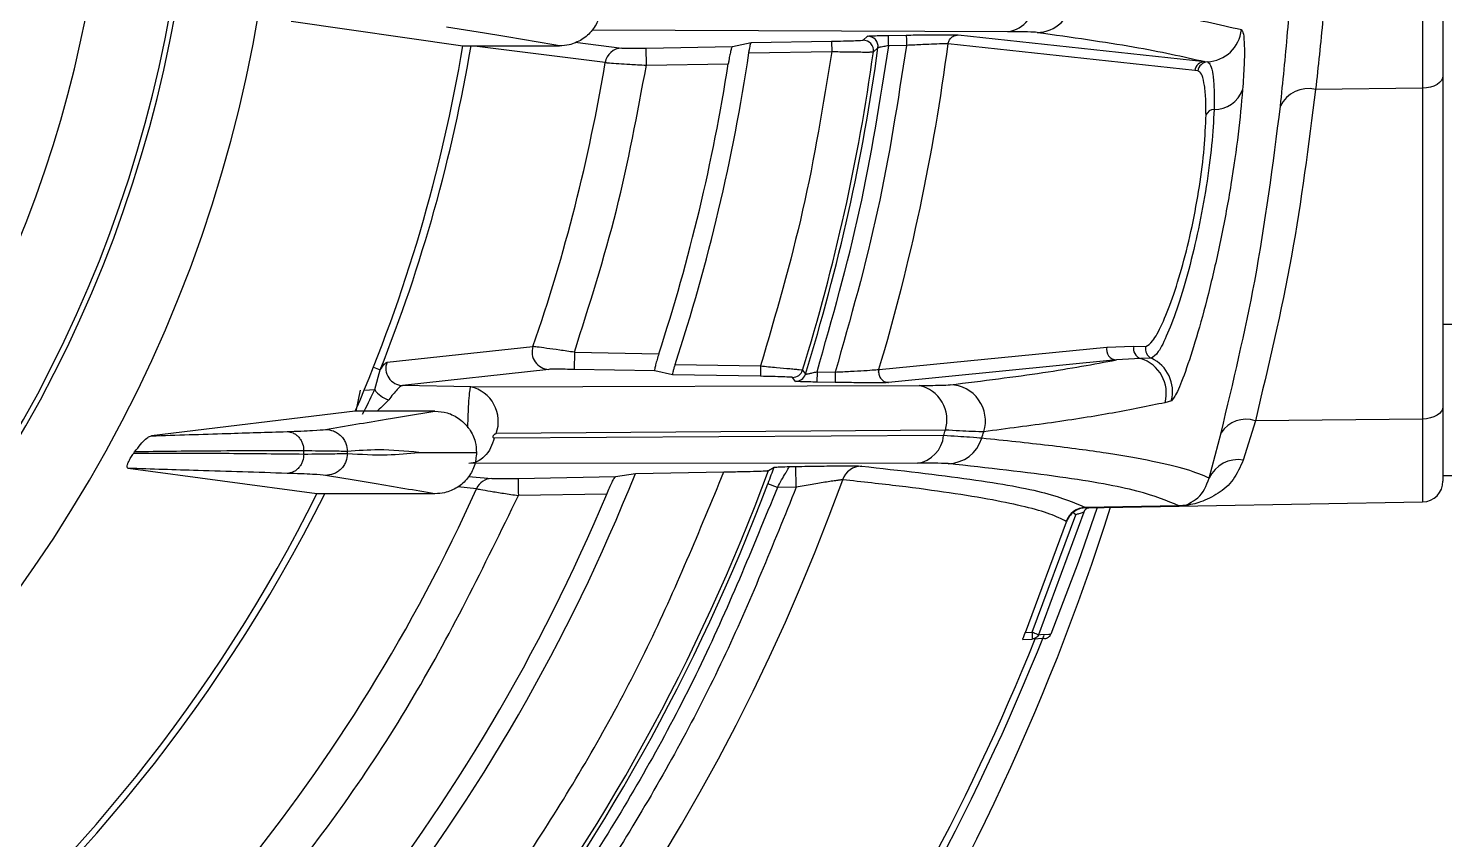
# Model space of a CAD drawing. Extents: x 7 to 135, y 1 to 99.
# Drawn here: x 130.494 to 132.549, y 43.749 to 44.926 of the extents above; entities that cross this region are included whole.
import ezdxf

# ---------------------------------------------------------------- set-up
doc = ezdxf.new("R2010")
doc.units = 0
doc.header["$MEASUREMENT"] = 0
doc.layers.add('OBJECT', color=7, linetype='CONTINUOUS')

msp = doc.modelspace()

# ---------------------------------------------------------------- linework, layer by layer
at = {"layer": 'OBJECT'}
for p, q in [((132.5466, 53.4695), (132.5466, 44.4969)), ((132.5171, 45.7398), (132.5171, 44.8392)), ((130.8755, 44.9365), (131.1246, 44.9007)), ((131.9153, 44.9212), (131.3123, 44.9236)), ((131.2875, 44.9059), (131.3551, 44.8974)), ((131.5156, 44.8997), (131.5429, 44.9054)), ((131.5429, 44.9054), (131.6595, 44.9075)), ((131.7052, 44.909), (131.7117, 44.9148)), ((131.7421, 44.9159), (131.7679, 44.9163)), ((132.1865, 44.8648), (131.8285, 44.9034)), ((131.843, 44.9165), (132.201, 44.8779)), ((131.1246, 44.9007), (131.2649, 44.9007)), ((131.3311, 44.8765), (131.1416, 44.9004)), ((131.3904, 44.8975), (131.5156, 44.8997)), ((131.3908, 44.8725), (131.3904, 44.8975)), ((131.5395, 44.8904), (131.6598, 44.8925)), ((131.7203, 44.892), (131.7268, 44.8978)), ((131.7681, 44.9013), (131.7424, 44.9009)), ((131.3908, 44.8725), (131.5096, 44.8746)), ((132.191, 44.8643), (132.1865, 44.8648)), ((132.201, 44.8779), (132.2049, 44.8774)), ((132.5171, 44.8392), (132.3618, 44.8376)), ((132.5171, 44.8392), (132.5171, 44.3592)), ((132.5466, 44.4969), (132.7346, 44.4969)), ((132.5466, 44.4969), (132.5466, 44.2775)), ((131.0145, 44.4418), (131.2262, 44.4644)), ((131.2863, 44.4561), (131.2859, 44.4311)), ((131.2863, 44.4561), (131.409, 44.454)), ((131.7284, 44.4313), (132.0589, 44.4637)), ((132.0589, 44.4637), (132.0978, 44.465)), ((132.0978, 44.465), (132.1153, 44.4646)), ((130.9949, 44.4345), (131.0047, 44.4306)), ((130.9966, 44.4019), (131.0047, 44.4306)), ((131.2492, 44.4313), (131.0372, 44.4078)), ((131.403, 44.4291), (131.2859, 44.4311)), ((131.4324, 44.4384), (131.5565, 44.4362)), ((131.5565, 44.4362), (131.5562, 44.4212)), ((131.6174, 44.4302), (131.6216, 44.4244)), ((131.7283, 44.4314), (131.7277, 44.4271)), ((131.7278, 44.4271), (131.7284, 44.4313)), ((131.7283, 44.4314), (131.7284, 44.4313)), ((132.073, 44.445), (131.7423, 44.4121)), ((132.1079, 44.447), (132.073, 44.445)), ((132.1235, 44.4473), (132.1079, 44.447)), ((131.4288, 44.4234), (131.403, 44.4291)), ((131.5562, 44.4212), (131.4288, 44.4234)), ((131.607, 44.4138), (131.6029, 44.4196)), ((131.6384, 44.4278), (131.6381, 44.4128)), ((131.6646, 44.4123), (131.6381, 44.4128)), ((131.6384, 44.4278), (131.6649, 44.4273)), ((130.9695, 44.3707), (130.9759, 44.401)), ((130.9814, 44.4012), (130.9966, 44.4019)), ((131.1361, 44.4061), (131.0372, 44.4078)), ((131.1361, 44.4061), (131.7866, 44.4079)), ((130.9685, 44.3707), (130.6726, 44.3348)), ((131.0841, 44.3707), (130.9685, 44.3707)), ((132.1525, 44.3857), (132.1433, 44.3829)), ((132.2744, 44.3567), (132.2569, 44.2995)), ((132.5171, 44.3592), (132.2744, 44.3567)), ((132.5171, 44.3592), (132.5171, 44.239)), ((131.8221, 44.3352), (131.1701, 44.3316)), ((131.8246, 44.3431), (131.1729, 44.3382)), ((132.2076, 44.2734), (132.2248, 44.3394)), ((130.8938, 44.3084), (130.8938, 44.313)), ((130.957, 44.3093), (130.957, 44.3121)), ((131.1444, 44.3106), (131.1444, 44.3108)), ((130.9128, 44.2507), (130.6391, 44.2876)), ((131.7841, 44.2951), (131.1333, 44.2946)), ((131.568, 44.2844), (131.576, 44.2893)), ((131.5986, 44.2903), (131.6078, 44.2904)), ((131.6083, 44.2604), (131.6078, 44.2904)), ((131.1328, 44.276), (131.1665, 44.2729)), ((131.2046, 44.2731), (131.3461, 44.2756)), ((131.3461, 44.2756), (131.3748, 44.2802)), ((131.3748, 44.2802), (131.5032, 44.2824)), ((132.5466, 44.2775), (132.7346, 44.2775)), ((131.0841, 44.2507), (130.9128, 44.2507)), ((131.1443, 44.2581), (131.1171, 44.2607)), ((131.3334, 44.2504), (131.2051, 44.2481)), ((131.5809, 44.2599), (131.5669, 44.2652)), ((131.6083, 44.2604), (131.5809, 44.2599)), ((132.0278, 44.2305), (132.5171, 44.239)), ((132.0279, 44.231), (132.1633, 44.2334)), ((132.1633, 44.2333), (132.0279, 44.2309)), ((132.0279, 44.2309), (132.0279, 44.231)), ((132.0279, 44.2309), (132.0282, 44.2305)), ((131.9408, 44.0496), (132.0004, 44.2102)), ((131.9508, 44.05), (132.0139, 44.2203)), ((132.0254, 44.224), (131.9597, 44.0463)), ((132.0004, 44.2102), (132, 44.2107)), ((132, 44.2107), (132, 44.2107)), ((132.0139, 44.2203), (132.0098, 44.2237)), ((131.937, 44.0395), (131.9508, 44.04)), ((131.9408, 44.0496), (131.9508, 44.05)), ((131.9687, 44.0406), (131.9508, 44.04)), ((131.9597, 44.0463), (131.9625, 44.0464)), ((131.9625, 44.0464), (131.9747, 44.0468)), ((131.9747, 44.0468), (131.9776, 44.0469))]:
    msp.add_line(p, q, dxfattribs=at)
at = {"layer": 'OBJECT', "flags": 128}
for points in [[(131.6595, 44.9075), (131.6595, 44.9071), (131.6595, 44.9062), (131.6596, 44.9048), (131.6596, 44.903), (131.6596, 44.9007), (131.6597, 44.8981), (131.6597, 44.8954), (131.6598, 44.8925)], [(131.7424, 44.9009), (131.7423, 44.9038), (131.7423, 44.9066), (131.7422, 44.9091), (131.7422, 44.9114), (131.7422, 44.9133), (131.7421, 44.9147), (131.7421, 44.9156), (131.7421, 44.9159)], [(131.7679, 44.9163), (131.7679, 44.916), (131.7679, 44.9151), (131.7679, 44.9137), (131.768, 44.9118), (131.768, 44.9096), (131.768, 44.907), (131.7681, 44.9042), (131.7681, 44.9013)], [(132.5466, 44.8572), (132.5461, 44.8537), (132.5444, 44.8504), (132.5417, 44.8473), (132.538, 44.8446), (132.5336, 44.8423), (132.5285, 44.8407), (132.5229, 44.8396), (132.5171, 44.8392)], [(131.6649, 44.4273), (131.6648, 44.4244), (131.6648, 44.4216), (131.6647, 44.4191), (131.6647, 44.4168), (131.6647, 44.4149), (131.6646, 44.4135), (131.6646, 44.4126), (131.6646, 44.4123)], [(132.5466, 44.3772), (132.5461, 44.3737), (132.5444, 44.3704), (132.5417, 44.3673), (132.538, 44.3646), (132.5336, 44.3623), (132.5285, 44.3607), (132.5229, 44.3596), (132.5171, 44.3592)], [(131.2046, 44.2731), (131.2046, 44.2726), (131.2047, 44.2711), (131.2047, 44.2688), (131.2048, 44.2657), (131.2048, 44.2619), (131.2049, 44.2576), (131.205, 44.253), (131.2051, 44.2481)], [(132.0449, 44.2307), (132.0173, 44.1511), (131.9776, 44.0469)]]:
    msp.add_lwpolyline(points, dxfattribs=at)
at = {"layer": 'OBJECT'}
for centre, radius, start, end in [((128.8466, 45.2837), 2.0098, 315.4001, 44.5999), ((128.8466, 45.2837), 1.8907, 318.3698, 41.6302), ((128.8466, 45.2837), 1.8831, 318.6329, 41.3671), ((128.8466, 45.2837), 1.764, 319.599, 40.401), ((131.9079, 44.9677), 0.0471, 279.0526, 2.1605), ((131.9568, 44.9725), 0.0524, 271.3029, 354.3252), ((132.202, 44.9298), 0.0525, 273.1693, 353.8866), ((131.7054, 44.894), 0.015, 352.1489, 90.9752), ((131.712, 44.8998), 0.015, 352.2805, 90.9754), ((128.8466, 45.2895), 3.0068, 343.4169, 352.6223), ((128.8466, 45.2895), 3.0068, 343.4169, 352.6223), ((128.8466, 45.2837), 2.31, 336.7192, 350.4562), ((128.8466, 45.2895), 2.3227, 338.2977, 350.3634), ((131.3557, 44.8725), 0.0249, 91.3024, 170.7644), ((128.8466, 45.2895), 2.7223, 341.7801, 351.5688), ((128.8466, 45.2895), 2.901, 342.7691, 352.124), ((128.8466, 45.2895), 2.9067, 342.6845, 352.2558), ((128.8466, 45.2895), 2.5186, 340.8757, 350.5623), ((128.8466, 45.2895), 2.6951, 341.9404, 351.1444), ((132.2014, 44.8629), 0.0149, 91.3848, 173.0007), ((132.2058, 44.8625), 0.0149, 93.4374, 173.0155), ((132.2153, 44.8518), 0.0433, 268.8437, 339.7683), ((132.3517, 44.793), 0.0457, 77.2302, 153.7643), ((132.215, 44.7951), 0.0134, 92.1851, 155.9316), ((131.2499, 44.4563), 0.025, 161.0723, 268.4988), ((132.0734, 44.46), 0.015, 165.7124, 268.4367), ((132.1124, 44.4614), 0.015, 165.811, 252.6804), ((132.1298, 44.461), 0.015, 165.9488, 245.0892), ((131.0378, 44.4328), 0.025, 158.8789, 268.4727), ((131.6031, 44.4346), 0.015, 269.0143, 342.7547), ((132.0926, 44.3967), 0.0526, 344.7378, 73.0541), ((132.1017, 44.3994), 0.0526, 344.8984, 65.5339), ((131.6073, 44.4288), 0.015, 269.0143, 342.67), ((131.0276, 44.4228), 0.0374, 213.9839, 253.2508), ((131.1241, 44.3556), 0.0519, 340.3626, 76.5936), ((131.7757, 44.3579), 0.0512, 343.094, 77.6074), ((131.8303, 44.3564), 0.0525, 342.7989, 88.5417), ((132.2608, 44.3157), 0.0431, 71.679, 146.7533), ((131.7779, 44.339), 0.0443, 278.0541, 355.0191), ((128.8466, 45.2895), 3.1248, 342.2171, 342.3692), ((131.8275, 44.3467), 0.0523, 271.2397, 342.7674), ((128.8466, 45.2895), 3.1787, 342.4546, 342.636), ((131.7038, 44.2611), 0.0299, 91.2273, 160.5297), ((132.249, 44.2549), 0.0454, 79.9347, 155.855), ((128.8466, 45.2895), 3.0068, 273.8025, 340.2009), ((128.8466, 45.2895), 2.7223, 305.5385, 338.2371), ((128.8466, 45.2895), 2.901, 305.4751, 339.7287), ((131.167, 44.2481), 0.0248, 91.2344, 156.2559), ((132.5166, 44.269), 0.03, 271, 0), ((128.8466, 45.2895), 2.3227, 281.5486, 333.4328), ((128.8466, 45.2837), 2.31, 285.3009, 333.4367), ((128.8466, 45.2895), 2.5186, 305.7276, 335.8244), ((128.8466, 45.2895), 2.6951, 305.7175, 337.3213), ((128.8466, 45.2895), 2.9067, 305.3048, 339.3669), ((128.8466, 45.2495), 3.375, 326.7599, 342.437), ((132.0284, 44.201), 0.03, 91.0246, 161.1089), ((132.0284, 44.2009), 0.03, 91.0057, 161.0106), ((132.0348, 44.2208), 0.00997, 129.9413, 161.4363), ((132.0348, 44.2208), 0.00997, 103.2785, 129.9372), ((132.1666, 44.2333), 0.00333, 179.3431, 180.6569), ((128.8466, 45.2895), 3.36, 324.0898, 338.2742), ((128.8466, 45.2895), 3.35, 324.4956, 338.1027), ((131.8791, 44.045), 0.0719, 356.0126, 3.9874)]:
    msp.add_arc(centre, radius, start, end, dxfattribs=at)
msp.add_ellipse((129.2173, 45.2837), major_axis=(1.7429, 0), ratio=0.977124, start_param=5.674525, end_param=5.675653, dxfattribs=at)
for points, knots in [([(132.3618, 45.7414), (132.3644, 45.7184), (132.3694, 45.6739), (132.3759, 45.602), (132.3822, 45.5148), (132.3872, 45.4104), (132.3891, 45.29), (132.3872, 45.1695), (132.3816, 45.0514), (132.3728, 44.938), (132.3655, 44.871), (132.3618, 44.8376)], [0, 0, 0, 0, 0.08716, 0.168378, 0.249871, 0.377197, 0.499566, 0.621999, 0.749352, 0.874781, 1, 1, 1, 1]), ([(132.5466, 45.7218), (132.5466, 45.6913), (132.5466, 45.6291), (132.5466, 45.5231), (132.5466, 45.4088), (132.5466, 45.2895), (132.5466, 45.1702), (132.5466, 45.0559), (132.5466, 44.9499), (132.5466, 44.8877), (132.5466, 44.8572)], [0, 0, 0, 0, 0.1193153, 0.2433734, 0.3708078, 0.5, 0.6291923, 0.7566267, 0.8806848, 1, 1, 1, 1]), ([(132.3108, 44.8132), (132.3144, 44.8484), (132.3216, 44.9187), (132.33, 45.0371), (132.3358, 45.1615), (132.3366, 45.2468), (132.3369, 45.2895)], [0, 0, 0, 0, 0.250229, 0.500882, 0.749824, 1, 1, 1, 1]), ([(132.009, 44.9674), (132.0586, 44.9604), (132.1587, 44.9464), (132.2222, 44.9317), (132.2542, 44.9243)], [0, 0, 0, 0, 0.49662, 1, 1, 1, 1]), ([(131.3252, 44.9606), (131.3245, 44.9539), (131.3232, 44.9405), (131.313, 44.9226), (131.2978, 44.9091), (131.2808, 44.9018), (131.2695, 44.901), (131.2649, 44.9007)], [0, 0, 0, 0, 0.212706, 0.425419, 0.638708, 0.85337, 1, 1, 1, 1]), ([(131.2649, 44.9007), (131.2348, 44.9058), (131.181, 44.9149), (131.1253, 44.924), (131.1009, 44.928)], [0, 0, 0, 0, 0.56001, 1, 1, 1, 1]), ([(132.2542, 44.9243), (132.2553, 44.9229), (132.2573, 44.9201), (132.2586, 44.9019), (132.2585, 44.8749), (132.2568, 44.8495), (132.2559, 44.8368)], [0, 0, 0, 0, 0.250785, 0.500022, 0.750017, 1, 1, 1, 1]), ([(131.5395, 44.8904), (131.5397, 44.8921), (131.5403, 44.8955), (131.5412, 44.9001), (131.542, 44.9035), (131.5426, 44.9052), (131.5429, 44.9054), (131.5429, 44.9054)], [0, 0, 0, 0, 0.220979, 0.441916, 0.663513, 0.883733, 1, 1, 1, 1]), ([(131.6595, 44.9075), (131.6654, 44.9076), (131.6771, 44.9078), (131.6921, 44.9082), (131.7027, 44.9087), (131.7043, 44.9089), (131.7052, 44.909)], [0, 0, 0, 0, 0.250077, 0.499955, 0.749388, 1, 1, 1, 1]), ([(131.7117, 44.9148), (131.7122, 44.9149), (131.7133, 44.9151), (131.7204, 44.9154), (131.7304, 44.9157), (131.7382, 44.9158), (131.7421, 44.9159)], [0, 0, 0, 0, 0.249982, 0.499802, 0.74916, 1, 1, 1, 1]), ([(131.7679, 44.9163), (131.777, 44.9165), (131.7953, 44.9168), (131.819, 44.9169), (131.8369, 44.9169), (131.841, 44.9166), (131.843, 44.9165)], [0, 0, 0, 0, 0.250111, 0.500126, 0.75008, 1, 1, 1, 1]), ([(131.8285, 44.9034), (131.8269, 44.9035), (131.8236, 44.9036), (131.8098, 44.9033), (131.7909, 44.9025), (131.7762, 44.9017), (131.7681, 44.9013)], [0, 0, 0, 0, 0.244676, 0.500062, 0.724507, 1, 1, 1, 1]), ([(131.8285, 44.9034), (131.8289, 44.9051), (131.8297, 44.9086), (131.8331, 44.9129), (131.8378, 44.9159), (131.8413, 44.9163), (131.843, 44.9165)], [0, 0, 0, 0, 0.241913, 0.499999, 0.758086, 1, 1, 1, 1]), ([(131.958, 44.9202), (131.9545, 44.9204), (131.9475, 44.9209), (131.926, 44.9211), (131.9153, 44.9212)], [0, 0, 0, 0, 0.498433, 1, 1, 1, 1]), ([(131.958, 44.9202), (132.0074, 44.9133), (132.1062, 44.8995), (132.1694, 44.8851), (132.201, 44.8779)], [0, 0, 0, 0, 0.500069, 1, 1, 1, 1]), ([(131.3551, 44.8974), (131.3561, 44.8974), (131.3581, 44.8973), (131.3665, 44.8972), (131.3776, 44.8973), (131.3861, 44.8975), (131.3904, 44.8975)], [0, 0, 0, 0, 0.249944, 0.499855, 0.749377, 1, 1, 1, 1]), ([(131.5156, 44.8997), (131.5153, 44.8994), (131.5147, 44.8987), (131.5134, 44.8942), (131.5119, 44.8878), (131.5106, 44.8808), (131.5099, 44.8763), (131.5096, 44.8746)], [0, 0, 0, 0, 0.215818, 0.431529, 0.649866, 0.870927, 1, 1, 1, 1]), ([(131.6598, 44.8925), (131.6473, 44.8154), (131.6223, 44.6611), (131.5784, 44.5112), (131.5565, 44.4362)], [0, 0, 0, 0, 0.5, 1, 1, 1, 1]), ([(131.6384, 44.4278), (131.6606, 44.5055), (131.7051, 44.6611), (131.73, 44.821), (131.7424, 44.9009)], [0, 0, 0, 0, 0.5, 1, 1, 1, 1]), ([(131.6598, 44.8925), (131.6676, 44.8923), (131.6831, 44.892), (131.7, 44.8918), (131.7102, 44.8917), (131.7179, 44.8918), (131.7193, 44.8919), (131.7203, 44.892)], [0, 0, 0, 0, 0.249679, 0.499167, 0.631328, 0.759004, 1, 1, 1, 1]), ([(131.7681, 44.9013), (131.7558, 44.8213), (131.7312, 44.6611), (131.687, 44.5052), (131.6649, 44.4273)], [0, 0, 0, 0, 0.5, 1, 1, 1, 1]), ([(131.7424, 44.9009), (131.741, 44.9007), (131.7385, 44.9003), (131.7348, 44.8996), (131.7318, 44.899), (131.7295, 44.8986), (131.7275, 44.8981), (131.7271, 44.8979), (131.7268, 44.8978)], [0, 0, 0, 0, 0.17369, 0.315126, 0.500598, 0.634816, 0.762778, 1, 1, 1, 1]), ([(131.2863, 44.4561), (131.3081, 44.5244), (131.3516, 44.6611), (131.3777, 44.802), (131.3908, 44.8725)], [0, 0, 0, 0, 0.5, 1, 1, 1, 1]), ([(131.3311, 44.8765), (131.3327, 44.8764), (131.3359, 44.876), (131.3494, 44.8751), (131.3644, 44.8741), (131.3782, 44.8733), (131.3865, 44.8728), (131.3908, 44.8725)], [0, 0, 0, 0, 0.242735, 0.499206, 0.715651, 0.849424, 1, 1, 1, 1]), ([(132.2028, 44.8006), (132.2027, 44.81), (132.2026, 44.8287), (132.2001, 44.8483), (132.1963, 44.8615), (132.1928, 44.8634), (132.191, 44.8643)], [0, 0, 0, 0, 0.249435, 0.499655, 0.748628, 1, 1, 1, 1]), ([(132.2049, 44.8774), (132.2066, 44.8764), (132.2098, 44.8743), (132.213, 44.86), (132.2149, 44.8388), (132.2146, 44.8186), (132.2145, 44.8085)], [0, 0, 0, 0, 0.2516518, 0.5007665, 0.7509306, 1, 1, 1, 1]), ([(132.2559, 44.8368), (132.2541, 44.8162), (132.2503, 44.7749), (132.2395, 44.6997), (132.2253, 44.6227), (132.2085, 44.5486), (132.1909, 44.4829), (132.1743, 44.431), (132.1602, 44.3947), (132.1551, 44.3887), (132.1525, 44.3857)], [0, 0, 0, 0, 0.124844, 0.24983, 0.374893, 0.499993, 0.625063, 0.749967, 0.874601, 1, 1, 1, 1]), ([(132.3618, 44.8376), (132.3516, 44.7568), (132.3312, 44.5955), (132.2933, 44.4361), (132.2744, 44.3567)], [0, 0, 0, 0, 0.501211, 1, 1, 1, 1]), ([(132.1153, 44.4646), (132.1185, 44.4663), (132.1249, 44.4695), (132.1389, 44.4951), (132.1541, 44.5331), (132.1693, 44.582), (132.183, 44.638), (132.1938, 44.6966), (132.201, 44.7539), (132.2022, 44.785), (132.2028, 44.8006)], [0, 0, 0, 0, 0.124906, 0.249953, 0.375023, 0.500104, 0.625117, 0.749959, 0.874676, 1, 1, 1, 1]), ([(132.2145, 44.8085), (132.2136, 44.7918), (132.2118, 44.7584), (132.2038, 44.6971), (132.1923, 44.6347), (132.178, 44.575), (132.1623, 44.5225), (132.1468, 44.4814), (132.1328, 44.4532), (132.1266, 44.4493), (132.1235, 44.4473)], [0, 0, 0, 0, 0.125666, 0.250364, 0.374871, 0.499374, 0.623987, 0.748872, 0.87422, 1, 1, 1, 1]), ([(132.2248, 44.3394), (132.2422, 44.4126), (132.2797, 44.5696), (132.3, 44.7284), (132.3108, 44.8132)], [0, 0, 0, 0, 0.466269, 1, 1, 1, 1]), ([(131.2863, 44.4561), (131.2791, 44.4572), (131.2646, 44.4593), (131.2454, 44.4619), (131.2311, 44.4639), (131.2278, 44.4642), (131.2262, 44.4644)], [0, 0, 0, 0, 0.250031, 0.49996, 0.760477, 1, 1, 1, 1]), ([(131.409, 44.454), (131.4081, 44.4512), (131.4063, 44.4455), (131.4041, 44.4378), (131.4029, 44.4322), (131.4026, 44.4295), (131.4029, 44.4292), (131.403, 44.4291)], [0, 0, 0, 0, 0.226997, 0.454289, 0.67365, 0.882634, 1, 1, 1, 1]), ([(131.0047, 44.4306), (131.0068, 44.4338), (131.0109, 44.4401), (131.0133, 44.4413), (131.0145, 44.4418)], [0, 0, 0, 0, 0.500683, 1, 1, 1, 1]), ([(131.2859, 44.4311), (131.2816, 44.4312), (131.2728, 44.4314), (131.2614, 44.4314), (131.2524, 44.4314), (131.2503, 44.4313), (131.2492, 44.4313)], [0, 0, 0, 0, 0.250216, 0.500123, 0.749995, 1, 1, 1, 1]), ([(131.4324, 44.4384), (131.4318, 44.4366), (131.4307, 44.4332), (131.4295, 44.4287), (131.4287, 44.4253), (131.4285, 44.4237), (131.4287, 44.4235), (131.4288, 44.4234)], [0, 0, 0, 0, 0.227054, 0.454411, 0.673658, 0.882513, 1, 1, 1, 1]), ([(131.5565, 44.4362), (131.5643, 44.4355), (131.58, 44.4341), (131.597, 44.4325), (131.6072, 44.4315), (131.615, 44.4306), (131.6165, 44.4303), (131.6174, 44.4302)], [0, 0, 0, 0, 0.250292, 0.499691, 0.629693, 0.756482, 1, 1, 1, 1]), ([(131.6649, 44.4273), (131.6724, 44.4277), (131.6874, 44.4284), (131.7076, 44.4296), (131.7229, 44.4306), (131.7266, 44.4311), (131.7283, 44.4314)], [0, 0, 0, 0, 0.250636, 0.500302, 0.760651, 1, 1, 1, 1]), ([(131.8316, 44.4089), (131.8788, 44.4147), (131.9734, 44.4265), (132.0397, 44.4388), (132.073, 44.445)], [0, 0, 0, 0, 0.4987517, 1, 1, 1, 1]), ([(131.6029, 44.4196), (131.6026, 44.4197), (131.6022, 44.4198), (131.5983, 44.42), (131.5895, 44.4204), (131.574, 44.4208), (131.5622, 44.4211), (131.5562, 44.4212)], [0, 0, 0, 0, 0.1253407, 0.2508376, 0.5001991, 0.7496316, 1, 1, 1, 1]), ([(131.6381, 44.4128), (131.6342, 44.4129), (131.6262, 44.413), (131.6159, 44.4133), (131.6101, 44.4135), (131.6075, 44.4137), (131.6072, 44.4138), (131.607, 44.4138)], [0, 0, 0, 0, 0.249852, 0.499444, 0.748664, 0.874856, 1, 1, 1, 1]), ([(131.6216, 44.4244), (131.6217, 44.4244), (131.6218, 44.4243), (131.6229, 44.4245), (131.6246, 44.4248), (131.6274, 44.4253), (131.6319, 44.4264), (131.636, 44.4273), (131.6384, 44.4278)], [0, 0, 0, 0, 0.1169471, 0.2384816, 0.3660413, 0.5008816, 0.7108098, 1, 1, 1, 1]), ([(131.7423, 44.4121), (131.7401, 44.412), (131.7357, 44.4118), (131.7169, 44.4117), (131.6925, 44.4119), (131.6739, 44.4122), (131.6646, 44.4123)], [0, 0, 0, 0, 0.24967, 0.499418, 0.749229, 1, 1, 1, 1]), ([(131.7278, 44.4271), (131.728, 44.4252), (131.7283, 44.4222), (131.7303, 44.4186), (131.7328, 44.4156), (131.7369, 44.4128), (131.7406, 44.4123), (131.7423, 44.4121)], [0, 0, 0, 0, 0.251185, 0.3833, 0.515924, 0.770772, 1, 1, 1, 1]), ([(130.979, 44.3661), (130.9849, 44.3776), (130.9914, 44.3901), (130.9962, 44.4009), (130.9966, 44.4019)], [0, 0, 0, 0, 0.913811, 1, 1, 1, 1]), ([(131.0372, 44.4078), (131.0362, 44.4075), (131.0341, 44.4068), (131.0277, 44.4009), (131.0212, 44.3925), (131.0169, 44.387)], [0, 0, 0, 0, 0.241709, 0.501167, 1, 1, 1, 1]), ([(131.1319, 44.3466), (131.1319, 44.3479), (131.132, 44.3563), (131.1326, 44.3723), (131.1337, 44.3904), (131.135, 44.4033), (131.1357, 44.4052), (131.1361, 44.4061)], [0, 0, 0, 0, 0.043721, 0.286478, 0.522153, 0.761148, 1, 1, 1, 1]), ([(131.7866, 44.4079), (131.7978, 44.408), (131.8201, 44.4081), (131.8278, 44.4086), (131.8316, 44.4089)], [0, 0, 0, 0, 0.4986045, 1, 1, 1, 1]), ([(130.9253, 44.3441), (130.9545, 44.3491), (131.0068, 44.3579), (131.0604, 44.3668), (131.0841, 44.3707)], [0, 0, 0, 0, 0.560008, 1, 1, 1, 1]), ([(131.0169, 44.387), (131.0119, 44.3818), (131.0067, 44.3765), (131.0006, 44.3709), (131.0004, 44.3707)], [0, 0, 0, 0, 0.9598881, 1, 1, 1, 1]), ([(131.0841, 44.3707), (131.09, 44.3702), (131.1027, 44.3691), (131.1205, 44.3599), (131.1348, 44.3452), (131.1431, 44.3279), (131.144, 44.316), (131.1444, 44.3108)], [0, 0, 0, 0, 0.187598, 0.404758, 0.62077, 0.835172, 1, 1, 1, 1]), ([(132.1433, 44.3829), (132.119, 44.3779), (132.0717, 44.3681), (131.9832, 44.3541), (131.9141, 44.3452), (131.8805, 44.3408)], [0, 0, 0, 0, 0.351668, 0.685, 1, 1, 1, 1]), ([(132.5466, 44.3772), (132.5466, 44.3615), (132.5466, 44.3297), (132.5466, 44.2956), (132.5466, 44.2731), (132.5466, 44.2703), (132.5466, 44.269)], [0, 0, 0, 0, 0.246611, 0.5, 0.753391, 1, 1, 1, 1]), ([(130.6483, 44.3115), (130.6513, 44.3153), (130.6606, 44.3274), (130.668, 44.3334), (130.6717, 44.3346), (130.6726, 44.3348)], [0, 0, 0, 0, 0.2595991, 0.8195303, 1, 1, 1, 1]), ([(130.6726, 44.3348), (130.7091, 44.336), (130.7743, 44.338), (130.8404, 44.3401), (130.8695, 44.341)], [0, 0, 0, 0, 0.560018, 1, 1, 1, 1]), ([(130.8695, 44.341), (130.8833, 44.3415), (130.9109, 44.3425), (130.9205, 44.3436), (130.9253, 44.3441)], [0, 0, 0, 0, 0.501102, 1, 1, 1, 1]), ([(130.8695, 44.341), (130.8726, 44.3406), (130.8772, 44.34), (130.8828, 44.3365), (130.8867, 44.3328), (130.8898, 44.3284), (130.8929, 44.3219), (130.8934, 44.3165), (130.8938, 44.313)], [0, 0, 0, 0, 0.239577, 0.368438, 0.5, 0.631563, 0.760423, 1, 1, 1, 1]), ([(130.9253, 44.3441), (130.9293, 44.3437), (130.9354, 44.343), (130.9428, 44.339), (130.9479, 44.3349), (130.952, 44.3298), (130.9559, 44.3223), (130.9566, 44.3161), (130.957, 44.3121)], [0, 0, 0, 0, 0.239487, 0.36838, 0.5, 0.63162, 0.760514, 1, 1, 1, 1]), ([(131.1701, 44.3316), (131.1685, 44.3266), (131.1654, 44.3165), (131.1565, 44.3046), (131.1455, 44.2964), (131.1373, 44.2952), (131.1333, 44.2946)], [0, 0, 0, 0, 0.243821, 0.5, 0.756179, 1, 1, 1, 1]), ([(131.1701, 44.3316), (131.1697, 44.3316), (131.1692, 44.3317), (131.1688, 44.3322), (131.1685, 44.3327), (131.1684, 44.3332), (131.1684, 44.3339), (131.1686, 44.3347), (131.1691, 44.3356), (131.1698, 44.3366), (131.1708, 44.3375), (131.1719, 44.338), (131.1726, 44.3381), (131.1729, 44.3382)], [0, 0, 0, 0, 0.133106, 0.191583, 0.248258, 0.311446, 0.370773, 0.432306, 0.501537, 0.62074, 0.752075, 0.875584, 1, 1, 1, 1]), ([(131.8775, 44.3312), (131.873, 44.3317), (131.8638, 44.3326), (131.8361, 44.3343), (131.8221, 44.3352)], [0, 0, 0, 0, 0.4931978, 1, 1, 1, 1]), ([(131.8805, 44.3408), (131.8759, 44.3408), (131.8665, 44.3408), (131.8387, 44.3423), (131.8246, 44.3431)], [0, 0, 0, 0, 0.49095, 1, 1, 1, 1]), ([(132.2076, 44.2734), (132.1978, 44.2776), (132.1782, 44.2859), (132.1275, 44.2979), (132.0609, 44.3096), (131.9789, 44.3207), (131.9108, 44.3278), (131.8775, 44.3312)], [0, 0, 0, 0, 0.202277, 0.401502, 0.603952, 0.805948, 1, 1, 1, 1]), ([(130.6391, 44.2876), (130.6383, 44.2879), (130.6371, 44.2884), (130.6376, 44.292), (130.6385, 44.2949), (130.6395, 44.2972), (130.6408, 44.2997), (130.6422, 44.3023), (130.6445, 44.3061), (130.6461, 44.3084), (130.6472, 44.3099)], [0, 0, 0, 0, 0.401431, 0.57019, 0.633488, 0.697361, 0.744464, 0.791505, 0.861691, 1, 1, 1, 1]), ([(130.6472, 44.3099), (130.6932, 44.3099), (130.7754, 44.3097), (130.8576, 44.3088), (130.8938, 44.3084)], [0, 0, 0, 0, 0.560009, 1, 1, 1, 1]), ([(130.8938, 44.313), (130.848, 44.313), (130.7661, 44.313), (130.6843, 44.312), (130.6483, 44.3115)], [0, 0, 0, 0, 0.560012, 1, 1, 1, 1]), ([(130.8938, 44.3084), (130.8934, 44.3049), (130.8929, 44.2995), (130.8898, 44.293), (130.8867, 44.2885), (130.8828, 44.2849), (130.8772, 44.2814), (130.8726, 44.2808), (130.8695, 44.2804)], [0, 0, 0, 0, 0.239577, 0.368437, 0.5, 0.631562, 0.760423, 1, 1, 1, 1]), ([(130.957, 44.3121), (130.9512, 44.3122), (130.9397, 44.3125), (130.9091, 44.3128), (130.8938, 44.313)], [0, 0, 0, 0, 0.499962, 1, 1, 1, 1]), ([(130.8938, 44.3084), (130.9091, 44.3085), (130.9397, 44.3089), (130.9512, 44.3091), (130.957, 44.3093)], [0, 0, 0, 0, 0.500038, 1, 1, 1, 1]), ([(130.957, 44.3093), (130.9566, 44.3052), (130.9559, 44.2991), (130.952, 44.2916), (130.9479, 44.2865), (130.9428, 44.2824), (130.9354, 44.2784), (130.9293, 44.2777), (130.9253, 44.2773)], [0, 0, 0, 0, 0.2394861, 0.3683795, 0.5, 0.6316204, 0.7605134, 1, 1, 1, 1]), ([(131.0605, 44.3107), (131.0412, 44.3126), (131.0067, 44.3159), (130.9722, 44.3133), (130.957, 44.3121)], [0, 0, 0, 0, 0.560063, 1, 1, 1, 1]), ([(130.957, 44.3093), (130.9763, 44.3081), (131.0108, 44.3059), (131.0453, 44.3092), (131.0605, 44.3107)], [0, 0, 0, 0, 0.559938, 1, 1, 1, 1]), ([(131.0605, 44.3107), (131.0606, 44.3107), (131.0752, 44.3107), (131.1001, 44.3107), (131.1277, 44.3107), (131.1408, 44.3107), (131.1435, 44.3107), (131.1435, 44.3107)], [0, 0, 0, 0, 0.002912, 0.527889, 0.903606, 0.997536, 1, 1, 1, 1]), ([(131.1444, 44.3106), (131.1437, 44.3039), (131.1424, 44.2905), (131.1321, 44.2726), (131.117, 44.2591), (131.1, 44.2518), (131.0887, 44.251), (131.0841, 44.2507)], [0, 0, 0, 0, 0.2127065, 0.4254193, 0.6387089, 0.8533709, 1, 1, 1, 1]), ([(131.1444, 44.3108), (131.1442, 44.3108), (131.1439, 44.3107), (131.1436, 44.3107), (131.1435, 44.3107)], [0, 0, 0, 0, 0.5599985, 1, 1, 1, 1]), ([(131.1435, 44.3107), (131.1437, 44.3107), (131.144, 44.3106), (131.1442, 44.3106), (131.1444, 44.3106)], [0, 0, 0, 0, 0.560002, 1, 1, 1, 1]), ([(130.8695, 44.2804), (130.8264, 44.2817), (130.7494, 44.2841), (130.6728, 44.2865), (130.6391, 44.2876)], [0, 0, 0, 0, 0.559994, 1, 1, 1, 1]), ([(131.576, 44.2893), (131.5745, 44.2855), (131.5717, 44.2779), (131.5685, 44.2695), (131.5669, 44.2652)], [0, 0, 0, 0, 0.499885, 1, 1, 1, 1]), ([(131.576, 44.2893), (131.5762, 44.2894), (131.577, 44.2895), (131.5856, 44.2898), (131.5939, 44.2901), (131.5986, 44.2903)], [0, 0, 0, 0, 0.118323, 0.498393, 1, 1, 1, 1]), ([(131.5809, 44.2599), (131.583, 44.2636), (131.5872, 44.2709), (131.592, 44.2793), (131.5952, 44.2848), (131.597, 44.2879), (131.5982, 44.2898), (131.5985, 44.2901), (131.5986, 44.2903)], [0, 0, 0, 0, 0.250063, 0.499104, 0.634957, 0.762997, 0.884268, 1, 1, 1, 1]), ([(131.6078, 44.2904), (131.6191, 44.2906), (131.6418, 44.291), (131.6718, 44.2912), (131.6951, 44.2913), (131.7005, 44.291), (131.7032, 44.2909)], [0, 0, 0, 0, 0.250172, 0.5000671, 0.7499124, 1, 1, 1, 1]), ([(131.7032, 44.2909), (131.7588, 44.2846), (131.8703, 44.2721), (131.9784, 44.2521), (132.0114, 44.238), (132.0279, 44.231)], [0, 0, 0, 0, 0.33303, 0.66664, 1, 1, 1, 1]), ([(131.8287, 44.2945), (131.825, 44.2947), (131.8176, 44.2951), (131.7953, 44.2951), (131.7841, 44.2951)], [0, 0, 0, 0, 0.498503, 1, 1, 1, 1]), ([(132.1633, 44.2334), (132.1463, 44.2405), (132.1123, 44.2549), (132.0007, 44.2752), (131.886, 44.2881), (131.8287, 44.2945)], [0, 0, 0, 0, 0.3333359, 0.6668858, 1, 1, 1, 1]), ([(132.2569, 44.2995), (132.2525, 44.2896), (132.2436, 44.2697), (132.2211, 44.2504), (132.1955, 44.2383), (132.18, 44.2343), (132.1668, 44.2334), (132.1647, 44.2333), (132.1637, 44.2333), (132.1633, 44.2333)], [0, 0, 0, 0, 0.249936, 0.500626, 0.749428, 0.968478, 0.986306, 0.993525, 1, 1, 1, 1]), ([(130.4967, 42.9767), (130.5704, 43.0325), (130.7182, 43.1444), (130.9184, 43.3393), (131.1005, 43.5521), (131.2599, 43.7823), (131.3974, 44.0255), (131.468, 44.1969), (131.5032, 44.2824)], [0, 0, 0, 0, 0.165735, 0.332466, 0.5, 0.667545, 0.834271, 1, 1, 1, 1]), ([(130.9253, 44.2773), (130.9205, 44.2778), (130.9109, 44.2789), (130.8833, 44.2799), (130.8695, 44.2804)], [0, 0, 0, 0, 0.498898, 1, 1, 1, 1]), ([(131.0841, 44.2507), (131.0549, 44.2556), (131.0029, 44.2645), (130.949, 44.2734), (130.9253, 44.2773)], [0, 0, 0, 0, 0.560011, 1, 1, 1, 1]), ([(131.1665, 44.2729), (131.1669, 44.2729), (131.1678, 44.2728), (131.1717, 44.2728), (131.1792, 44.2728), (131.1913, 44.2729), (131.2002, 44.273), (131.2046, 44.2731)], [0, 0, 0, 0, 0.1247107, 0.2505826, 0.5000228, 0.7491271, 1, 1, 1, 1]), ([(131.3334, 44.2504), (131.3347, 44.2534), (131.3373, 44.2596), (131.3411, 44.2677), (131.3441, 44.2733), (131.3456, 44.2754), (131.346, 44.2756), (131.3461, 44.2756)], [0, 0, 0, 0, 0.243971, 0.488094, 0.725806, 0.94538, 1, 1, 1, 1]), ([(131.5032, 44.2824), (131.5109, 44.2826), (131.5263, 44.2829), (131.5467, 44.2834), (131.5612, 44.2839), (131.5672, 44.2842), (131.5678, 44.2844), (131.568, 44.2844)], [0, 0, 0, 0, 0.238726, 0.477734, 0.707734, 0.921559, 1, 1, 1, 1]), ([(131.6757, 44.271), (131.675, 44.271), (131.6736, 44.2709), (131.6686, 44.2702), (131.6614, 44.2692), (131.6495, 44.2674), (131.6315, 44.2645), (131.616, 44.2618), (131.6083, 44.2604)], [0, 0, 0, 0, 0.116905, 0.238656, 0.366334, 0.50085, 0.750249, 1, 1, 1, 1]), ([(132, 44.2107), (131.9929, 44.2143), (131.9789, 44.2214), (131.9423, 44.2317), (131.8942, 44.2419), (131.8331, 44.252), (131.761, 44.2617), (131.7038, 44.268), (131.6757, 44.271)], [0, 0, 0, 0, 0.168843, 0.335534, 0.500076, 0.67255, 0.839189, 1, 1, 1, 1]), ([(132.1633, 44.2334), (132.1634, 44.2334), (132.1635, 44.2334), (132.1638, 44.2334), (132.1644, 44.2334), (132.1746, 44.2341), (132.1774, 44.2367), (132.1965, 44.2461), (132.2032, 44.2626), (132.2076, 44.2734)], [0, 0, 0, 0, 0.001143, 0.002301, 0.004792, 0.010682, 0.246791, 0.502026, 1, 1, 1, 1]), ([(131.6083, 44.2604), (131.5745, 44.1766), (131.5063, 44.0075), (131.3739, 43.7654), (131.2182, 43.5321), (131.038, 43.3119), (130.8353, 43.108), (130.6127, 42.9242), (130.3733, 42.7631), (130.1203, 42.6266), (129.8579, 42.5164), (129.59, 42.4334), (129.3203, 42.3752), (129.1388, 42.3579), (129.0488, 42.3493)], [0, 0, 0, 0, 0.080321, 0.16194, 0.244772, 0.329378, 0.414487, 0.5, 0.585518, 0.670628, 0.755228, 0.838065, 0.919682, 1, 1, 1, 1]), ([(130.3525, 43.1968), (130.4422, 43.2667), (130.6225, 43.4071), (130.8541, 43.6614), (131.0551, 43.9405), (131.1552, 44.1459), (131.2051, 44.2481)], [0, 0, 0, 0, 0.248894, 0.5, 0.751106, 1, 1, 1, 1]), ([(131.5809, 44.2599), (131.5446, 44.1711), (131.4716, 43.9929), (131.3291, 43.7403), (131.1634, 43.5012), (130.9741, 43.2804), (130.7658, 43.0785), (130.6119, 42.9628), (130.5352, 42.9051)], [0, 0, 0, 0, 0.165711, 0.332438, 0.5, 0.667551, 0.834284, 1, 1, 1, 1]), ([(131.1443, 44.2581), (131.1459, 44.2578), (131.1493, 44.2571), (131.1638, 44.2546), (131.1832, 44.2515), (131.1978, 44.2493), (131.2051, 44.2481)], [0, 0, 0, 0, 0.240544, 0.49972, 0.749495, 1, 1, 1, 1]), ([(132.0282, 44.2305), (132.0265, 44.2303), (132.023, 44.2301), (132.0164, 44.2282), (132.0125, 44.2255), (132.0098, 44.2237)], [0, 0, 0, 0, 0.252437, 0.503211, 1, 1, 1, 1]), ([(132.0282, 44.2305), (132.0299, 44.2305), (132.0325, 44.2305), (132.0343, 44.2307), (132.0346, 44.2308), (132.0347, 44.2308)], [0, 0, 0, 0, 0.499458, 0.7516, 1, 1, 1, 1]), ([(132.0098, 44.2237), (132.0072, 44.2211), (132.0032, 44.2172), (132.0011, 44.212), (132.0004, 44.2102)], [0, 0, 0, 0, 0.649576, 1, 1, 1, 1]), ([(132.0254, 44.224), (132.0253, 44.2239), (132.0251, 44.2238), (132.0241, 44.2234), (132.0219, 44.2227), (132.0182, 44.2216), (132.0153, 44.2207), (132.0139, 44.2203)], [0, 0, 0, 0, 0.117779, 0.236284, 0.47997, 0.736407, 1, 1, 1, 1]), ([(131.937, 44.0395), (131.937, 44.0396), (131.937, 44.0398), (131.9375, 44.0413), (131.9384, 44.0435), (131.9395, 44.0464), (131.9403, 44.0485), (131.9408, 44.0496)], [0, 0, 0, 0, 0.190426, 0.380717, 0.574945, 0.783289, 1, 1, 1, 1]), ([(131.9508, 44.05), (131.9508, 44.05), (131.951, 44.0499), (131.9516, 44.0497), (131.9526, 44.0492), (131.9547, 44.0484), (131.957, 44.0475), (131.9586, 44.0468), (131.9595, 44.0464), (131.9596, 44.0463), (131.9597, 44.0463)], [0, 0, 0, 0, 0.01373, 0.0379, 0.117473, 0.241313, 0.49976, 0.695361, 0.834131, 1, 1, 1, 1]), ([(131.9597, 44.0463), (131.9593, 44.0454), (131.9584, 44.0437), (131.9562, 44.0417), (131.9536, 44.0403), (131.9517, 44.0401), (131.9508, 44.04)], [0, 0, 0, 0, 0.249963, 0.49996, 0.749973, 1, 1, 1, 1]), ([(131.9687, 44.0406), (131.9693, 44.0407), (131.9704, 44.0408), (131.972, 44.0412), (131.9735, 44.042), (131.9748, 44.0429), (131.976, 44.0441), (131.977, 44.0454), (131.9774, 44.0464), (131.9776, 44.0469)], [0, 0, 0, 0, 0.1438425, 0.2876856, 0.4315292, 0.5753695, 0.719211, 0.8577478, 1, 1, 1, 1]), ([(132.5344, 43.5947), (132.5461, 43.6109), (132.604, 43.6907), (132.6619, 43.7704), (132.708, 43.834)], [0, 0, 0, 0, 0.202571, 1, 1, 1, 1])]:
    msp.add_open_spline(points, degree=3, knots=knots, dxfattribs=at)

doc.saveas('drawing.dxf')
